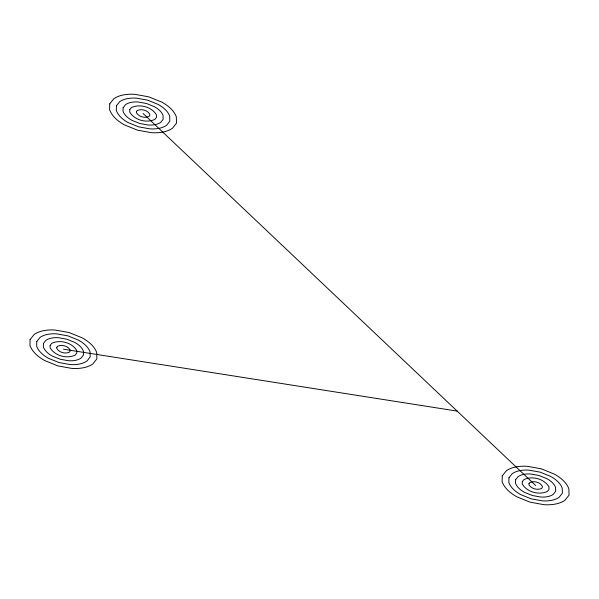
<?xml version="1.0" encoding="UTF-8"?>
<svg xmlns="http://www.w3.org/2000/svg" width="599" height="599" viewBox="0 0 599 599"><rect width="100%" height="100%" fill="white"/><g stroke="black" fill="none" stroke-linecap="round" stroke-linejoin="round"><path stroke-width="0.9" d="M63.487 349.217L457.157 411.101M143.131 113.503L535.663 485.497M30.1 339.581L29.95 345.526A27.007 23.511 7.9 0 0 35.895 354.189A39.841 34.675 7.9 0 0 44.91 360.65L57.856 365.892L71.723 368.392A39.841 34.675 7.9 0 0 83.111 367.823A25.435 22.141 7.9 0 0 92.74 364.057L96.873 358.853L96.679 352.407A25.435 22.141 7.9 0 0 91.078 344.245A39.841 34.675 7.9 0 0 82.063 337.791L69.117 332.55L55.25 330.049A39.841 34.675 7.9 0 0 43.862 330.618A25.435 22.141 7.9 0 0 34.233 334.384L30.1 339.581M36.779 341.512L36.659 346.267A21.609 18.809 7.9 0 0 41.413 353.2A31.874 27.741 7.9 0 0 48.624 358.367L58.979 362.552L70.076 364.559A31.874 27.741 7.9 0 0 79.188 364.102A20.351 17.715 7.9 0 0 86.892 361.085L90.194 356.929L90.037 351.77A20.351 17.715 7.9 0 0 85.56 345.241A31.874 27.741 7.9 0 0 78.349 340.075L67.994 335.889L56.898 333.883A31.874 27.741 7.9 0 0 47.785 334.339A20.351 17.715 7.9 0 0 40.081 337.349L36.779 341.512M43.45 343.437L43.368 347.001A16.203 14.106 7.9 0 0 46.932 352.205A23.9 20.808 7.9 0 0 52.338 356.076L60.11 359.22L68.428 360.725A23.9 20.808 7.9 0 0 75.264 360.381A15.26 13.283 7.9 0 0 81.037 358.12L83.516 355.005L83.396 351.134A15.26 13.283 7.9 0 0 80.041 346.237A23.9 20.808 7.9 0 0 74.628 342.358L66.863 339.221L58.545 337.716A23.9 20.808 7.9 0 0 51.709 338.061A15.26 13.283 7.9 0 0 45.936 340.322L43.45 343.437M50.129 345.368L50.069 347.742C54.831 355.881 66.759 359.078 75.189 355.155L76.844 353.073L76.762 350.497C71.955 342.501 60.132 339.393 51.784 343.287L50.129 345.368M56.808 347.293L56.778 348.483C59.159 352.549 65.119 354.151 69.334 352.19L70.165 351.149L70.12 349.861C67.717 345.863 61.809 344.305 57.631 346.252L56.808 347.293M109.744 103.867L109.595 109.812A27.007 23.511 7.9 0 0 115.54 118.475A39.841 34.675 7.9 0 0 124.555 124.936L137.5 130.17L151.367 132.671A39.841 34.675 7.9 0 0 162.756 132.102A25.435 22.141 7.9 0 0 172.385 128.336L176.518 123.139L176.323 116.693A25.435 22.141 7.9 0 0 170.722 108.531A39.841 34.675 7.9 0 0 161.708 102.07L148.762 96.836L134.895 94.328A39.841 34.675 7.9 0 0 123.506 94.904A25.435 22.141 7.9 0 0 113.877 98.67L109.744 103.867M116.423 105.791L116.303 110.545A21.609 18.809 7.9 0 0 121.058 117.479A31.874 27.741 7.9 0 0 128.268 122.645L138.624 126.838L149.72 128.837A31.874 27.741 7.9 0 0 158.832 128.381A20.351 17.715 7.9 0 0 166.537 125.371L169.839 121.208L169.682 116.049A20.351 17.715 7.9 0 0 165.204 109.52A31.874 27.741 7.9 0 0 157.994 104.353L147.639 100.168L136.542 98.161A31.874 27.741 7.9 0 0 127.43 98.618A20.351 17.715 7.9 0 0 119.725 101.635L116.423 105.791M123.102 107.723L123.012 111.287A16.203 14.106 7.9 0 0 126.576 116.483A23.9 20.808 7.9 0 0 131.99 120.362L139.754 123.499L148.073 125.004A23.9 20.808 7.9 0 0 154.909 124.659A15.26 13.283 7.9 0 0 160.682 122.398L163.168 119.283L163.048 115.412A15.26 13.283 7.9 0 0 159.686 110.516A23.9 20.808 7.9 0 0 154.28 106.644L146.508 103.5L138.189 102.002A23.9 20.808 7.9 0 0 131.353 102.339A15.26 13.283 7.9 0 0 125.58 104.6L123.102 107.723M129.781 109.647L129.721 112.02C134.483 120.159 146.403 123.364 154.834 119.433L156.489 117.359L156.406 114.776C151.599 106.779 139.777 103.672 131.428 107.565L129.781 109.647M136.452 111.571L136.422 112.762C138.803 116.835 144.771 118.43 148.986 116.468L149.81 115.427L149.772 114.139C147.369 110.141 141.454 108.591 137.283 110.53L136.452 111.571M502.276 475.861L502.127 481.806A27.007 23.511 7.9 0 0 508.072 490.469A39.841 34.675 7.9 0 0 517.087 496.93L530.033 502.164L543.899 504.672A39.841 34.675 7.9 0 0 555.288 504.096A25.435 22.141 7.9 0 0 564.917 500.33L569.05 495.133L568.855 488.687A25.435 22.141 7.9 0 0 563.255 480.525A39.841 34.675 7.9 0 0 554.24 474.064L541.294 468.83L527.427 466.329A39.841 34.675 7.9 0 0 516.038 466.898A25.435 22.141 7.9 0 0 506.41 470.664L502.276 475.861M508.955 477.792L508.836 482.547A21.609 18.809 7.9 0 0 513.59 489.48A31.874 27.741 7.9 0 0 520.801 494.647L531.156 498.832L542.252 500.839A31.874 27.741 7.9 0 0 551.365 500.382A20.351 17.715 7.9 0 0 559.069 497.365L562.371 493.209L562.214 488.05A20.351 17.715 7.9 0 0 557.736 481.521A31.874 27.741 7.9 0 0 550.526 476.355L540.171 472.162L529.074 470.163A31.874 27.741 7.9 0 0 519.962 470.619A20.351 17.715 7.9 0 0 512.257 473.629L508.955 477.792M515.627 479.717L515.544 483.281A16.203 14.106 7.9 0 0 519.108 488.485A23.9 20.808 7.9 0 0 524.514 492.356L532.286 495.5L540.605 496.998A23.9 20.808 7.9 0 0 547.441 496.661A15.26 13.283 7.9 0 0 553.214 494.4L555.692 491.277L555.572 487.414A15.26 13.283 7.9 0 0 552.218 482.517A23.9 20.808 7.9 0 0 546.805 478.638L539.04 475.501L530.721 473.996A23.9 20.808 7.9 0 0 523.885 474.341A15.26 13.283 7.9 0 0 518.113 476.602L515.627 479.717M522.306 481.641L522.246 484.022C527.008 492.161 538.935 495.358 547.366 491.435L549.021 489.353L548.939 486.777C544.132 478.781 532.309 475.673 523.96 479.567L522.306 481.641M528.984 483.573L528.954 484.763C531.335 488.829 537.296 490.431 541.511 488.47L542.342 487.429L542.297 486.133C539.894 482.143 533.986 480.585 529.808 482.532L528.984 483.573"/></g></svg>
